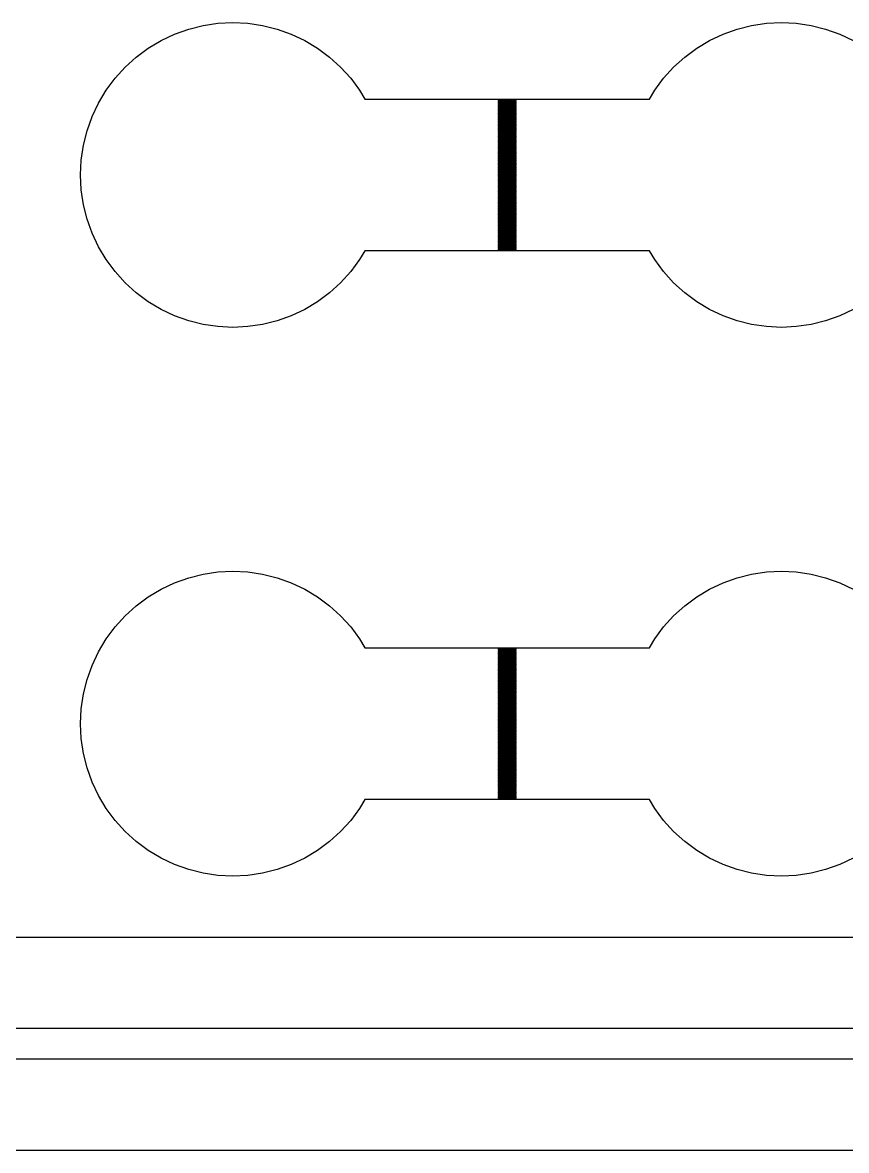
# Model space of a CAD drawing. Extents: x -16 to 132, y -40 to 113.
# Drawn here: x 56.29 to 70.12, y -2.56 to 16.36 of the extents above; entities that cross this region are included whole.
import ezdxf

# ---------------------------------------------------------------- set-up
doc = ezdxf.new("R2010")
doc.units = 0

msp = doc.modelspace()

# ---------------------------------------------------------------- linework, layer by layer
for p, q in [((59.08, 16.2515), (59.3233, 16.3125)), ((59.3233, 16.3125), (59.5715, 16.3493)), ((59.5715, 16.3493), (59.8221, 16.3616)), ((59.8221, 16.3616), (60.0727, 16.3493)), ((60.0727, 16.3493), (60.3208, 16.3125)), ((60.3208, 16.3125), (60.5642, 16.2515)), ((68.2834, 16.2515), (68.5267, 16.3125)), ((68.5267, 16.3125), (68.7749, 16.3493)), ((68.7749, 16.3493), (69.0255, 16.3616)), ((69.0255, 16.3616), (69.2761, 16.3493)), ((69.2761, 16.3493), (69.5242, 16.3125)), ((69.5242, 16.3125), (69.7676, 16.2515)), ((58.617, 16.0597), (58.8438, 16.167)), ((58.8438, 16.167), (59.08, 16.2515)), ((60.5642, 16.2515), (60.8004, 16.167)), ((60.8004, 16.167), (61.0272, 16.0597)), ((67.8204, 16.0597), (68.0472, 16.167)), ((68.0472, 16.167), (68.2834, 16.2515)), ((69.7676, 16.2515), (70.0038, 16.167)), ((70.0038, 16.167), (70.2306, 16.0597)), ((58.2003, 15.7813), (58.4018, 15.9307)), ((58.4018, 15.9307), (58.617, 16.0597)), ((61.0272, 16.0597), (61.2424, 15.9307)), ((61.2424, 15.9307), (61.4439, 15.7813)), ((67.4037, 15.7813), (67.6052, 15.9307)), ((67.6052, 15.9307), (67.8204, 16.0597)), ((58.0144, 15.6128), (58.2003, 15.7813)), ((61.4439, 15.7813), (61.6298, 15.6128)), ((67.2178, 15.6128), (67.4037, 15.7813)), ((57.8459, 15.4269), (58.0144, 15.6128)), ((61.6298, 15.6128), (61.7983, 15.4269)), ((67.0493, 15.4269), (67.2178, 15.6128)), ((57.6965, 15.2254), (57.8459, 15.4269)), ((61.7983, 15.4269), (61.9477, 15.2254)), ((66.8998, 15.2254), (67.0493, 15.4269)), ((57.5675, 15.0102), (57.6965, 15.2254)), ((61.9477, 15.2254), (62.0359, 15.0782)), ((66.8116, 15.0782), (66.8998, 15.2254)), ((57.4602, 14.7834), (57.5675, 15.0102)), ((62.0359, 15.0782), (66.8116, 15.0782)), ((64.5772, 15.068), (64.2704, 15.068)), ((64.2704, 15.068), (64.2704, 15.0578)), ((64.2704, 15.0578), (64.5772, 15.0578)), ((64.5772, 15.0475), (64.2704, 15.0475)), ((64.2704, 15.0475), (64.2704, 15.0373)), ((64.2704, 15.0373), (64.5772, 15.0373)), ((64.5772, 15.0271), (64.2704, 15.0271)), ((64.2704, 15.0271), (64.2704, 15.0169)), ((64.2704, 15.0169), (64.5772, 15.0169)), ((64.5772, 15.0066), (64.2704, 15.0066)), ((64.2704, 15.0066), (64.2704, 14.9964)), ((64.2704, 14.9964), (64.5772, 14.9964)), ((64.5772, 14.9862), (64.2704, 14.9862)), ((64.2704, 14.9862), (64.2704, 14.976)), ((64.2704, 14.976), (64.5772, 14.976)), ((64.5772, 14.9657), (64.2704, 14.9657)), ((64.2704, 14.9657), (64.2704, 14.9555)), ((64.2704, 14.9555), (64.5772, 14.9555)), ((64.5772, 14.9453), (64.2704, 14.9453)), ((64.2704, 14.9453), (64.2704, 14.9351)), ((64.5772, 15.0578), (64.5772, 15.068)), ((64.5772, 15.0373), (64.5772, 15.0475)), ((64.5772, 15.0169), (64.5772, 15.0271)), ((64.5772, 14.9964), (64.5772, 15.0066)), ((64.5772, 14.976), (64.5772, 14.9862)), ((64.5772, 14.9555), (64.5772, 14.9657)), ((64.5772, 14.9351), (64.5772, 14.9453)), ((57.3757, 14.5472), (57.4602, 14.7834)), ((64.2704, 14.9351), (64.5772, 14.9351)), ((64.5772, 14.9248), (64.2704, 14.9248)), ((64.2704, 14.9248), (64.2704, 14.9146)), ((64.2704, 14.9146), (64.5772, 14.9146)), ((64.5772, 14.9044), (64.2704, 14.9044)), ((64.2704, 14.9044), (64.2704, 14.8941)), ((64.2704, 14.8941), (64.5772, 14.8941)), ((64.5772, 14.8839), (64.2704, 14.8839)), ((64.2704, 14.8839), (64.2704, 14.8737)), ((64.2704, 14.8737), (64.5772, 14.8737)), ((64.5772, 14.8635), (64.2704, 14.8635)), ((64.2704, 14.8635), (64.2704, 14.8533)), ((64.2704, 14.8533), (64.5772, 14.8533)), ((64.5772, 14.843), (64.2704, 14.843)), ((64.2704, 14.843), (64.2704, 14.8328)), ((64.2704, 14.8328), (64.5772, 14.8328)), ((64.5772, 14.8226), (64.2704, 14.8226)), ((64.2704, 14.8226), (64.2704, 14.8123)), ((64.2704, 14.8123), (64.5772, 14.8123)), ((64.5772, 14.8021), (64.2704, 14.8021)), ((64.2704, 14.8021), (64.2704, 14.7919)), ((64.2704, 14.7919), (64.5772, 14.7919)), ((64.5772, 14.7817), (64.2704, 14.7817)), ((64.2704, 14.7817), (64.2704, 14.7714)), ((64.2704, 14.7714), (64.5772, 14.7714)), ((64.5772, 14.7612), (64.2704, 14.7612)), ((64.2704, 14.7612), (64.2704, 14.751)), ((64.5772, 14.9146), (64.5772, 14.9248)), ((64.5772, 14.8941), (64.5772, 14.9044)), ((64.5772, 14.8737), (64.5772, 14.8839)), ((64.5772, 14.8533), (64.5772, 14.8635)), ((64.5772, 14.8328), (64.5772, 14.843)), ((64.5772, 14.8123), (64.5772, 14.8226)), ((64.5772, 14.7919), (64.5772, 14.8021)), ((64.5772, 14.7714), (64.5772, 14.7817)), ((64.5772, 14.751), (64.5772, 14.7612)), ((64.2704, 14.751), (64.5772, 14.751)), ((64.5772, 14.7408), (64.2704, 14.7408)), ((64.2704, 14.7408), (64.2704, 14.7305)), ((64.2704, 14.7305), (64.5772, 14.7305)), ((64.5772, 14.7203), (64.2704, 14.7203)), ((64.2704, 14.7203), (64.2704, 14.7101)), ((64.2704, 14.7101), (64.5772, 14.7101)), ((64.5772, 14.6999), (64.2704, 14.6999)), ((64.2704, 14.6999), (64.2704, 14.6896)), ((64.2704, 14.6896), (64.5772, 14.6896)), ((64.5772, 14.6794), (64.2704, 14.6794)), ((64.2704, 14.6794), (64.2704, 14.6692)), ((64.2704, 14.6692), (64.5772, 14.6692)), ((64.5772, 14.659), (64.2704, 14.659)), ((64.2704, 14.659), (64.2704, 14.6487)), ((64.2704, 14.6487), (64.5772, 14.6487)), ((64.5772, 14.6385), (64.2704, 14.6385)), ((64.2704, 14.6385), (64.2704, 14.6283)), ((64.2704, 14.6283), (64.5772, 14.6283)), ((64.5772, 14.6181), (64.2704, 14.6181)), ((64.2704, 14.6181), (64.2704, 14.6078)), ((64.2704, 14.6078), (64.5772, 14.6078)), ((64.5772, 14.5976), (64.2704, 14.5976)), ((64.2704, 14.5976), (64.2704, 14.5874)), ((64.2704, 14.5874), (64.5772, 14.5874)), ((64.5772, 14.5771), (64.2704, 14.5771)), ((64.2704, 14.5771), (64.2704, 14.5669)), ((64.5772, 14.7305), (64.5772, 14.7408)), ((64.5772, 14.7101), (64.5772, 14.7203)), ((64.5772, 14.6896), (64.5772, 14.6999)), ((64.5772, 14.6692), (64.5772, 14.6794)), ((64.5772, 14.6487), (64.5772, 14.659)), ((64.5772, 14.6283), (64.5772, 14.6385)), ((64.5772, 14.6078), (64.5772, 14.6181)), ((64.5772, 14.5874), (64.5772, 14.5976)), ((64.5772, 14.5669), (64.5772, 14.5771)), ((57.3147, 14.3038), (57.3757, 14.5472)), ((64.2704, 14.5669), (64.5772, 14.5669)), ((64.5772, 14.5567), (64.2704, 14.5567)), ((64.2704, 14.5567), (64.2704, 14.5465)), ((64.2704, 14.5465), (64.5772, 14.5465)), ((64.5772, 14.5363), (64.2704, 14.5363)), ((64.2704, 14.5363), (64.2704, 14.526)), ((64.2704, 14.526), (64.5772, 14.526)), ((64.5772, 14.5158), (64.2704, 14.5158)), ((64.2704, 14.5158), (64.2704, 14.5056)), ((64.2704, 14.5056), (64.5772, 14.5056)), ((64.5772, 14.4953), (64.2704, 14.4953)), ((64.2704, 14.4953), (64.2704, 14.4851)), ((64.2704, 14.4851), (64.5772, 14.4851)), ((64.5772, 14.4749), (64.2704, 14.4749)), ((64.2704, 14.4749), (64.2704, 14.4647)), ((64.2704, 14.4647), (64.5772, 14.4647)), ((64.5772, 14.4544), (64.2704, 14.4544)), ((64.2704, 14.4544), (64.2704, 14.4442)), ((64.2704, 14.4442), (64.5772, 14.4442)), ((64.5772, 14.434), (64.2704, 14.434)), ((64.2704, 14.434), (64.2704, 14.4238)), ((64.2704, 14.4238), (64.5772, 14.4238)), ((64.5772, 14.4135), (64.2704, 14.4135)), ((64.2704, 14.4135), (64.2704, 14.4033)), ((64.2704, 14.4033), (64.5772, 14.4033)), ((64.5772, 14.3931), (64.2704, 14.3931)), ((64.2704, 14.3931), (64.2704, 14.3828)), ((64.2704, 14.3828), (64.5772, 14.3828)), ((64.5772, 14.5465), (64.5772, 14.5567)), ((64.5772, 14.526), (64.5772, 14.5363)), ((64.5772, 14.5056), (64.5772, 14.5158)), ((64.5772, 14.4851), (64.5772, 14.4953)), ((64.5772, 14.4647), (64.5772, 14.4749)), ((64.5772, 14.4442), (64.5772, 14.4544)), ((64.5772, 14.4238), (64.5772, 14.434)), ((64.5772, 14.4033), (64.5772, 14.4135)), ((64.5772, 14.3828), (64.5772, 14.3931)), ((57.2779, 14.0557), (57.3147, 14.3038)), ((64.5772, 14.3726), (64.2704, 14.3726)), ((64.2704, 14.3726), (64.2704, 14.3624)), ((64.2704, 14.3624), (64.5772, 14.3624)), ((64.5772, 14.3522), (64.2704, 14.3522)), ((64.2704, 14.3522), (64.2704, 14.3419)), ((64.2704, 14.3419), (64.5772, 14.3419)), ((64.5772, 14.3317), (64.2704, 14.3317)), ((64.2704, 14.3317), (64.2704, 14.3215)), ((64.2704, 14.3215), (64.5772, 14.3215)), ((64.5772, 14.3113), (64.2704, 14.3113)), ((64.2704, 14.3113), (64.2704, 14.301)), ((64.2704, 14.301), (64.5772, 14.301)), ((64.5772, 14.2908), (64.2704, 14.2908)), ((64.2704, 14.2908), (64.2704, 14.2806)), ((64.2704, 14.2806), (64.5772, 14.2806)), ((64.5772, 14.2704), (64.2704, 14.2704)), ((64.2704, 14.2704), (64.2704, 14.2601)), ((64.2704, 14.2601), (64.5772, 14.2601)), ((64.5772, 14.2499), (64.2704, 14.2499)), ((64.2704, 14.2499), (64.2704, 14.2397)), ((64.2704, 14.2397), (64.5772, 14.2397)), ((64.5772, 14.2295), (64.2704, 14.2295)), ((64.2704, 14.2295), (64.2704, 14.2192)), ((64.2704, 14.2192), (64.5772, 14.2192)), ((64.5772, 14.209), (64.2704, 14.209)), ((64.2704, 14.209), (64.2704, 14.1988)), ((64.2704, 14.1988), (64.5772, 14.1988)), ((64.5772, 14.1886), (64.2704, 14.1886)), ((64.2704, 14.1886), (64.2704, 14.1783)), ((64.5772, 14.3624), (64.5772, 14.3726)), ((64.5772, 14.3419), (64.5772, 14.3522)), ((64.5772, 14.3215), (64.5772, 14.3317)), ((64.5772, 14.301), (64.5772, 14.3113)), ((64.5772, 14.2806), (64.5772, 14.2908)), ((64.5772, 14.2601), (64.5772, 14.2704)), ((64.5772, 14.2397), (64.5772, 14.2499)), ((64.5772, 14.2192), (64.5772, 14.2295)), ((64.5772, 14.1988), (64.5772, 14.209)), ((64.5772, 14.1783), (64.5772, 14.1886)), ((57.2656, 13.8051), (57.2779, 14.0557)), ((64.2704, 14.1783), (64.5772, 14.1783)), ((64.5772, 14.1681), (64.2704, 14.1681)), ((64.2704, 14.1681), (64.2704, 14.1579)), ((64.2704, 14.1579), (64.5772, 14.1579)), ((64.5772, 14.1477), (64.2704, 14.1477)), ((64.2704, 14.1477), (64.2704, 14.1374)), ((64.2704, 14.1374), (64.5772, 14.1374)), ((64.5772, 14.1272), (64.2704, 14.1272)), ((64.2704, 14.1272), (64.2704, 14.117)), ((64.2704, 14.117), (64.5772, 14.117)), ((64.5772, 14.1068), (64.2704, 14.1068)), ((64.2704, 14.1068), (64.2704, 14.0965)), ((64.2704, 14.0965), (64.5772, 14.0965)), ((64.5772, 14.0863), (64.2704, 14.0863)), ((64.2704, 14.0863), (64.2704, 14.0761)), ((64.2704, 14.0761), (64.5772, 14.0761)), ((64.5772, 14.0658), (64.2704, 14.0658)), ((64.2704, 14.0658), (64.2704, 14.0556)), ((64.2704, 14.0556), (64.5772, 14.0556)), ((64.5772, 14.0454), (64.2704, 14.0454)), ((64.2704, 14.0454), (64.2704, 14.0352)), ((64.2704, 14.0352), (64.5772, 14.0352)), ((64.5772, 14.0249), (64.2704, 14.0249)), ((64.2704, 14.0249), (64.2704, 14.0147)), ((64.2704, 14.0147), (64.5772, 14.0147)), ((64.5772, 14.0045), (64.2704, 14.0045)), ((64.2704, 14.0045), (64.2704, 13.9943)), ((64.5772, 14.1579), (64.5772, 14.1681)), ((64.5772, 14.1374), (64.5772, 14.1477)), ((64.5772, 14.117), (64.5772, 14.1272)), ((64.5772, 14.0965), (64.5772, 14.1068)), ((64.5772, 14.0761), (64.5772, 14.0863)), ((64.5772, 14.0556), (64.5772, 14.0658)), ((64.5772, 14.0352), (64.5772, 14.0454)), ((64.5772, 14.0147), (64.5772, 14.0249)), ((64.5772, 13.9943), (64.5772, 14.0045)), ((64.2704, 13.9943), (64.5772, 13.9943)), ((64.5772, 13.984), (64.2704, 13.984)), ((64.2704, 13.984), (64.2704, 13.9738)), ((64.2704, 13.9738), (64.5772, 13.9738)), ((64.5772, 13.9636), (64.2704, 13.9636)), ((64.2704, 13.9636), (64.2704, 13.9534)), ((64.2704, 13.9534), (64.5772, 13.9534)), ((64.5772, 13.9431), (64.2704, 13.9431)), ((64.2704, 13.9431), (64.2704, 13.9329)), ((64.2704, 13.9329), (64.5772, 13.9329)), ((64.5772, 13.9227), (64.2704, 13.9227)), ((64.2704, 13.9227), (64.2704, 13.9125)), ((64.2704, 13.9125), (64.5772, 13.9125)), ((64.5772, 13.9022), (64.2704, 13.9022)), ((64.2704, 13.9022), (64.2704, 13.892)), ((64.2704, 13.892), (64.5772, 13.892)), ((64.5772, 13.8818), (64.2704, 13.8818)), ((64.2704, 13.8818), (64.2704, 13.8716)), ((64.2704, 13.8716), (64.5772, 13.8716)), ((64.5772, 13.8613), (64.2704, 13.8613)), ((64.2704, 13.8613), (64.2704, 13.8511)), ((64.2704, 13.8511), (64.5772, 13.8511)), ((64.5772, 13.8409), (64.2704, 13.8409)), ((64.2704, 13.8409), (64.2704, 13.8307)), ((64.2704, 13.8307), (64.5772, 13.8307)), ((64.5772, 13.8204), (64.2704, 13.8204)), ((64.2704, 13.8204), (64.2704, 13.8102)), ((64.5772, 13.9738), (64.5772, 13.984)), ((64.5772, 13.9534), (64.5772, 13.9636)), ((64.5772, 13.9329), (64.5772, 13.9431)), ((64.5772, 13.9125), (64.5772, 13.9227)), ((64.5772, 13.892), (64.5772, 13.9022)), ((64.5772, 13.8716), (64.5772, 13.8818)), ((64.5772, 13.8511), (64.5772, 13.8613)), ((64.5772, 13.8307), (64.5772, 13.8409)), ((64.5772, 13.8102), (64.5772, 13.8204)), ((57.2779, 13.5545), (57.2656, 13.8051)), ((64.2704, 13.8102), (64.5772, 13.8102)), ((64.5772, 13.8), (64.2704, 13.8)), ((64.2704, 13.8), (64.2704, 13.7897)), ((64.2704, 13.7897), (64.5772, 13.7897)), ((64.5772, 13.7795), (64.2704, 13.7795)), ((64.2704, 13.7795), (64.2704, 13.7693)), ((64.2704, 13.7693), (64.5772, 13.7693)), ((64.5772, 13.7591), (64.2704, 13.7591)), ((64.2704, 13.7591), (64.2704, 13.7489)), ((64.2704, 13.7489), (64.5772, 13.7489)), ((64.5772, 13.7386), (64.2704, 13.7386)), ((64.2704, 13.7386), (64.2704, 13.7284)), ((64.2704, 13.7284), (64.5772, 13.7284)), ((64.5772, 13.7182), (64.2704, 13.7182)), ((64.2704, 13.7182), (64.2704, 13.708)), ((64.2704, 13.708), (64.5772, 13.708)), ((64.5772, 13.6977), (64.2704, 13.6977)), ((64.2704, 13.6977), (64.2704, 13.6875)), ((64.2704, 13.6875), (64.5772, 13.6875)), ((64.5772, 13.6773), (64.2704, 13.6773)), ((64.2704, 13.6773), (64.2704, 13.6671)), ((64.2704, 13.6671), (64.5772, 13.6671)), ((64.5772, 13.6568), (64.2704, 13.6568)), ((64.2704, 13.6568), (64.2704, 13.6466)), ((64.2704, 13.6466), (64.5772, 13.6466)), ((64.5772, 13.6364), (64.2704, 13.6364)), ((64.2704, 13.6364), (64.2704, 13.6261)), ((64.2704, 13.6261), (64.5772, 13.6261)), ((64.5772, 13.7897), (64.5772, 13.8)), ((64.5772, 13.7693), (64.5772, 13.7795)), ((64.5772, 13.7489), (64.5772, 13.7591)), ((64.5772, 13.7284), (64.5772, 13.7386)), ((64.5772, 13.708), (64.5772, 13.7182)), ((64.5772, 13.6875), (64.5772, 13.6977)), ((64.5772, 13.6671), (64.5772, 13.6773)), ((64.5772, 13.6466), (64.5772, 13.6568)), ((64.5772, 13.6261), (64.5772, 13.6364)), ((57.3147, 13.3064), (57.2779, 13.5545)), ((64.5772, 13.6159), (64.2704, 13.6159)), ((64.2704, 13.6159), (64.2704, 13.6057)), ((64.2704, 13.6057), (64.5772, 13.6057)), ((64.5772, 13.5955), (64.2704, 13.5955)), ((64.2704, 13.5955), (64.2704, 13.5852)), ((64.2704, 13.5852), (64.5772, 13.5852)), ((64.5772, 13.575), (64.2704, 13.575)), ((64.2704, 13.575), (64.2704, 13.5648)), ((64.2704, 13.5648), (64.5772, 13.5648)), ((64.5772, 13.5546), (64.2704, 13.5546)), ((64.2704, 13.5546), (64.2704, 13.5443)), ((64.2704, 13.5443), (64.5772, 13.5443)), ((64.5772, 13.5341), (64.2704, 13.5341)), ((64.2704, 13.5341), (64.2704, 13.5239)), ((64.2704, 13.5239), (64.5772, 13.5239)), ((64.5772, 13.5137), (64.2704, 13.5137)), ((64.2704, 13.5137), (64.2704, 13.5034)), ((64.2704, 13.5034), (64.5772, 13.5034)), ((64.5772, 13.4932), (64.2704, 13.4932)), ((64.2704, 13.4932), (64.2704, 13.483)), ((64.2704, 13.483), (64.5772, 13.483)), ((64.5772, 13.4727), (64.2704, 13.4727)), ((64.2704, 13.4727), (64.2704, 13.4625)), ((64.2704, 13.4625), (64.5772, 13.4625)), ((64.5772, 13.4523), (64.2704, 13.4523)), ((64.2704, 13.4523), (64.2704, 13.4421)), ((64.2704, 13.4421), (64.5772, 13.4421)), ((64.5772, 13.4319), (64.2704, 13.4319)), ((64.2704, 13.4319), (64.2704, 13.4216)), ((64.5772, 13.6057), (64.5772, 13.6159)), ((64.5772, 13.5852), (64.5772, 13.5955)), ((64.5772, 13.5648), (64.5772, 13.575)), ((64.5772, 13.5443), (64.5772, 13.5546)), ((64.5772, 13.5239), (64.5772, 13.5341)), ((64.5772, 13.5034), (64.5772, 13.5137)), ((64.5772, 13.483), (64.5772, 13.4932)), ((64.5772, 13.4625), (64.5772, 13.4727)), ((64.5772, 13.4421), (64.5772, 13.4523)), ((64.5772, 13.4216), (64.5772, 13.4319)), ((57.3757, 13.063), (57.3147, 13.3064)), ((64.2704, 13.4216), (64.5772, 13.4216)), ((64.5772, 13.4114), (64.2704, 13.4114)), ((64.2704, 13.4114), (64.2704, 13.4012)), ((64.2704, 13.4012), (64.5772, 13.4012)), ((64.5772, 13.3909), (64.2704, 13.3909)), ((64.2704, 13.3909), (64.2704, 13.3807)), ((64.2704, 13.3807), (64.5772, 13.3807)), ((64.5772, 13.3705), (64.2704, 13.3705)), ((64.2704, 13.3705), (64.2704, 13.3603)), ((64.2704, 13.3603), (64.5772, 13.3603)), ((64.5772, 13.35), (64.2704, 13.35)), ((64.2704, 13.35), (64.2704, 13.3398)), ((64.2704, 13.3398), (64.5772, 13.3398)), ((64.5772, 13.3296), (64.2704, 13.3296)), ((64.2704, 13.3296), (64.2704, 13.3194)), ((64.2704, 13.3194), (64.5772, 13.3194)), ((64.5772, 13.3091), (64.2704, 13.3091)), ((64.2704, 13.3091), (64.2704, 13.2989)), ((64.2704, 13.2989), (64.5772, 13.2989)), ((64.5772, 13.2887), (64.2704, 13.2887)), ((64.2704, 13.2887), (64.2704, 13.2785)), ((64.2704, 13.2785), (64.5772, 13.2785)), ((64.5772, 13.2682), (64.2704, 13.2682)), ((64.2704, 13.2682), (64.2704, 13.258)), ((64.2704, 13.258), (64.5772, 13.258)), ((64.5772, 13.2478), (64.2704, 13.2478)), ((64.2704, 13.2478), (64.2704, 13.2376)), ((64.5772, 13.4012), (64.5772, 13.4114)), ((64.5772, 13.3807), (64.5772, 13.3909)), ((64.5772, 13.3603), (64.5772, 13.3705)), ((64.5772, 13.3398), (64.5772, 13.35)), ((64.5772, 13.3194), (64.5772, 13.3296)), ((64.5772, 13.2989), (64.5772, 13.3091)), ((64.5772, 13.2785), (64.5772, 13.2887)), ((64.5772, 13.258), (64.5772, 13.2682)), ((64.5772, 13.2376), (64.5772, 13.2478)), ((57.4602, 12.8268), (57.3757, 13.063)), ((64.2704, 13.2376), (64.5772, 13.2376)), ((64.5772, 13.2273), (64.2704, 13.2273)), ((64.2704, 13.2273), (64.2704, 13.2171)), ((64.2704, 13.2171), (64.5772, 13.2171)), ((64.5772, 13.2069), (64.2704, 13.2069)), ((64.2704, 13.2069), (64.2704, 13.1967)), ((64.2704, 13.1967), (64.5772, 13.1967)), ((64.5772, 13.1864), (64.2704, 13.1864)), ((64.2704, 13.1864), (64.2704, 13.1762)), ((64.2704, 13.1762), (64.5772, 13.1762)), ((64.5772, 13.166), (64.2704, 13.166)), ((64.2704, 13.166), (64.2704, 13.1557)), ((64.2704, 13.1557), (64.5772, 13.1557)), ((64.5772, 13.1455), (64.2704, 13.1455)), ((64.2704, 13.1455), (64.2704, 13.1353)), ((64.2704, 13.1353), (64.5772, 13.1353)), ((64.5772, 13.1251), (64.2704, 13.1251)), ((64.2704, 13.1251), (64.2704, 13.1149)), ((64.2704, 13.1149), (64.5772, 13.1149)), ((64.5772, 13.1046), (64.2704, 13.1046)), ((64.2704, 13.1046), (64.2704, 13.0944)), ((64.2704, 13.0944), (64.5772, 13.0944)), ((64.5772, 13.0842), (64.2704, 13.0842)), ((64.2704, 13.0842), (64.2704, 13.0739)), ((64.2704, 13.0739), (64.5772, 13.0739)), ((64.5772, 13.0637), (64.2704, 13.0637)), ((64.2704, 13.0637), (64.2704, 13.0535)), ((64.2704, 13.0535), (64.5772, 13.0535)), ((64.5772, 13.2171), (64.5772, 13.2273)), ((64.5772, 13.1967), (64.5772, 13.2069)), ((64.5772, 13.1762), (64.5772, 13.1864)), ((64.5772, 13.1557), (64.5772, 13.166)), ((64.5772, 13.1353), (64.5772, 13.1455)), ((64.5772, 13.1149), (64.5772, 13.1251)), ((64.5772, 13.0944), (64.5772, 13.1046)), ((64.5772, 13.0739), (64.5772, 13.0842)), ((64.5772, 13.0535), (64.5772, 13.0637)), ((64.5772, 13.0433), (64.2704, 13.0433)), ((64.2704, 13.0433), (64.2704, 13.033)), ((64.2704, 13.033), (64.5772, 13.033)), ((64.5772, 13.0228), (64.2704, 13.0228)), ((64.2704, 13.0228), (64.2704, 13.0126)), ((64.2704, 13.0126), (64.5772, 13.0126)), ((64.5772, 13.0024), (64.2704, 13.0024)), ((64.2704, 13.0024), (64.2704, 12.9921)), ((64.2704, 12.9921), (64.5772, 12.9921)), ((64.5772, 12.9819), (64.2704, 12.9819)), ((64.2704, 12.9819), (64.2704, 12.9717)), ((64.2704, 12.9717), (64.5772, 12.9717)), ((64.5772, 12.9615), (64.2704, 12.9615)), ((64.2704, 12.9615), (64.2704, 12.9512)), ((64.2704, 12.9512), (64.5772, 12.9512)), ((64.5772, 12.941), (64.2704, 12.941)), ((64.2704, 12.941), (64.2704, 12.9308)), ((64.2704, 12.9308), (64.5772, 12.9308)), ((64.5772, 12.9205), (64.2704, 12.9205)), ((64.2704, 12.9205), (64.2704, 12.9103)), ((64.2704, 12.9103), (64.5772, 12.9103)), ((64.5772, 12.9001), (64.2704, 12.9001)), ((64.2704, 12.9001), (64.2704, 12.8899)), ((64.2704, 12.8899), (64.5772, 12.8899)), ((64.5772, 12.8796), (64.2704, 12.8796)), ((64.2704, 12.8796), (64.2704, 12.8694)), ((64.2704, 12.8694), (64.5772, 12.8694)), ((64.5772, 13.033), (64.5772, 13.0433)), ((64.5772, 13.0126), (64.5772, 13.0228)), ((64.5772, 12.9921), (64.5772, 13.0024)), ((64.5772, 12.9717), (64.5772, 12.9819)), ((64.5772, 12.9512), (64.5772, 12.9615)), ((64.5772, 12.9308), (64.5772, 12.941)), ((64.5772, 12.9103), (64.5772, 12.9205)), ((64.5772, 12.8899), (64.5772, 12.9001)), ((64.5772, 12.8694), (64.5772, 12.8796)), ((57.5675, 12.6), (57.4602, 12.8268)), ((64.5772, 12.8592), (64.2704, 12.8592)), ((64.2704, 12.8592), (64.2704, 12.849)), ((64.2704, 12.849), (64.5772, 12.849)), ((64.5772, 12.8387), (64.2704, 12.8387)), ((64.2704, 12.8387), (64.2704, 12.8285)), ((64.2704, 12.8285), (64.5772, 12.8285)), ((64.5772, 12.8183), (64.2704, 12.8183)), ((64.2704, 12.8183), (64.2704, 12.8081)), ((64.2704, 12.8081), (64.5772, 12.8081)), ((64.5772, 12.7979), (64.2704, 12.7979)), ((64.2704, 12.7979), (64.2704, 12.7876)), ((64.2704, 12.7876), (64.5772, 12.7876)), ((64.5772, 12.7774), (64.2704, 12.7774)), ((64.2704, 12.7774), (64.2704, 12.7672)), ((64.2704, 12.7672), (64.5772, 12.7672)), ((64.5772, 12.7569), (64.2704, 12.7569)), ((64.2704, 12.7569), (64.2704, 12.7467)), ((64.2704, 12.7467), (64.5772, 12.7467)), ((64.5772, 12.7365), (64.2704, 12.7365)), ((64.2704, 12.7365), (64.2704, 12.7263)), ((64.2704, 12.7263), (64.5772, 12.7263)), ((64.5772, 12.716), (64.2704, 12.716)), ((64.2704, 12.716), (64.2704, 12.7058)), ((64.2704, 12.7058), (64.5772, 12.7058)), ((64.5772, 12.6956), (64.2704, 12.6956)), ((64.2704, 12.6956), (64.2704, 12.6854)), ((64.2704, 12.6854), (64.5772, 12.6854)), ((64.5772, 12.849), (64.5772, 12.8592)), ((64.5772, 12.8285), (64.5772, 12.8387)), ((64.5772, 12.8081), (64.5772, 12.8183)), ((64.5772, 12.7876), (64.5772, 12.7979)), ((64.5772, 12.7672), (64.5772, 12.7774)), ((64.5772, 12.7467), (64.5772, 12.7569)), ((64.5772, 12.7263), (64.5772, 12.7365)), ((64.5772, 12.7058), (64.5772, 12.716)), ((64.5772, 12.6854), (64.5772, 12.6956)), ((57.6965, 12.3848), (57.5675, 12.6)), ((62.0359, 12.532), (61.9477, 12.3848)), ((66.8116, 12.532), (62.0359, 12.532)), ((64.5772, 12.6751), (64.2704, 12.6751)), ((64.2704, 12.6751), (64.2704, 12.6649)), ((64.2704, 12.6649), (64.5772, 12.6649)), ((64.5772, 12.6547), (64.2704, 12.6547)), ((64.2704, 12.6547), (64.2704, 12.6444)), ((64.2704, 12.6444), (64.5772, 12.6444)), ((64.5772, 12.6342), (64.2704, 12.6342)), ((64.2704, 12.6342), (64.2704, 12.624)), ((64.2704, 12.624), (64.5772, 12.624)), ((64.5772, 12.6138), (64.2704, 12.6138)), ((64.2704, 12.6138), (64.2704, 12.6035)), ((64.2704, 12.6035), (64.5772, 12.6035)), ((64.5772, 12.5933), (64.2704, 12.5933)), ((64.2704, 12.5933), (64.2704, 12.5831)), ((64.2704, 12.5831), (64.5772, 12.5831)), ((64.5772, 12.5729), (64.2704, 12.5729)), ((64.2704, 12.5729), (64.2704, 12.5626)), ((64.2704, 12.5626), (64.5772, 12.5626)), ((64.5772, 12.5524), (64.2704, 12.5524)), ((64.2704, 12.5524), (64.2704, 12.5422)), ((64.2704, 12.5422), (64.5772, 12.5422)), ((64.5772, 12.6649), (64.5772, 12.6751)), ((64.5772, 12.6444), (64.5772, 12.6547)), ((64.5772, 12.624), (64.5772, 12.6342)), ((64.5772, 12.6035), (64.5772, 12.6138)), ((64.5772, 12.5831), (64.5772, 12.5933)), ((64.5772, 12.5626), (64.5772, 12.5729)), ((64.5772, 12.5422), (64.5772, 12.5524)), ((66.8998, 12.3848), (66.8116, 12.532)), ((57.8459, 12.1833), (57.6965, 12.3848)), ((61.9477, 12.3848), (61.7983, 12.1833)), ((67.0493, 12.1833), (66.8998, 12.3848)), ((58.0144, 11.9974), (57.8459, 12.1833)), ((61.7983, 12.1833), (61.6298, 11.9974)), ((67.2178, 11.9974), (67.0493, 12.1833)), ((58.2003, 11.8289), (58.0144, 11.9974)), ((61.6298, 11.9974), (61.4439, 11.8289)), ((67.4037, 11.8289), (67.2178, 11.9974)), ((58.4018, 11.6795), (58.2003, 11.8289)), ((61.4439, 11.8289), (61.2424, 11.6795)), ((67.6052, 11.6795), (67.4037, 11.8289)), ((58.617, 11.5505), (58.4018, 11.6795)), ((58.8438, 11.4432), (58.617, 11.5505)), ((61.0272, 11.5505), (60.8004, 11.4432)), ((61.2424, 11.6795), (61.0272, 11.5505)), ((67.8204, 11.5505), (67.6052, 11.6795)), ((68.0472, 11.4432), (67.8204, 11.5505)), ((70.2306, 11.5505), (70.0038, 11.4432)), ((59.08, 11.3587), (58.8438, 11.4432)), ((59.3233, 11.2977), (59.08, 11.3587)), ((60.5642, 11.3587), (60.3208, 11.2977)), ((60.8004, 11.4432), (60.5642, 11.3587)), ((68.2834, 11.3587), (68.0472, 11.4432)), ((68.5267, 11.2977), (68.2834, 11.3587)), ((69.7676, 11.3587), (69.5242, 11.2977)), ((70.0038, 11.4432), (69.7676, 11.3587)), ((59.5715, 11.2609), (59.3233, 11.2977)), ((59.8221, 11.2486), (59.5715, 11.2609)), ((60.0727, 11.2609), (59.8221, 11.2486)), ((60.3208, 11.2977), (60.0727, 11.2609)), ((68.7749, 11.2609), (68.5267, 11.2977)), ((69.0255, 11.2486), (68.7749, 11.2609)), ((69.2761, 11.2609), (69.0255, 11.2486)), ((69.5242, 11.2977), (69.2761, 11.2609)), ((58.8438, 6.96358), (59.08, 7.04811)), ((59.08, 7.04811), (59.3233, 7.10905)), ((59.3233, 7.10905), (59.5715, 7.14587)), ((59.5715, 7.14587), (59.8221, 7.15819)), ((59.8221, 7.15819), (60.0727, 7.14587)), ((60.0727, 7.14587), (60.3208, 7.10905)), ((60.3208, 7.10905), (60.5642, 7.04811)), ((60.5642, 7.04811), (60.8004, 6.96358)), ((68.0472, 6.96358), (68.2834, 7.04811)), ((68.2834, 7.04811), (68.5267, 7.10905)), ((68.5267, 7.10905), (68.7749, 7.14587)), ((68.7749, 7.14587), (69.0255, 7.15819)), ((69.0255, 7.15819), (69.2761, 7.14587)), ((69.2761, 7.14587), (69.5242, 7.10905)), ((69.5242, 7.10905), (69.7676, 7.04811)), ((69.7676, 7.04811), (70.0038, 6.96358)), ((58.4018, 6.72733), (58.617, 6.85631)), ((58.617, 6.85631), (58.8438, 6.96358)), ((60.8004, 6.96358), (61.0272, 6.85631)), ((61.0272, 6.85631), (61.2424, 6.72733)), ((67.6052, 6.72733), (67.8204, 6.85631)), ((67.8204, 6.85631), (68.0472, 6.96358)), ((70.0038, 6.96358), (70.2306, 6.85631)), ((58.2003, 6.5779), (58.4018, 6.72733)), ((61.2424, 6.72733), (61.4439, 6.5779)), ((67.4037, 6.5779), (67.6052, 6.72733)), ((58.0144, 6.40941), (58.2003, 6.5779)), ((61.4439, 6.5779), (61.6298, 6.40941)), ((67.2178, 6.40941), (67.4037, 6.5779)), ((57.8459, 6.22351), (58.0144, 6.40941)), ((61.6298, 6.40941), (61.7983, 6.22351)), ((67.0493, 6.22351), (67.2178, 6.40941)), ((57.6965, 6.022), (57.8459, 6.22351)), ((61.7983, 6.22351), (61.9477, 6.022)), ((66.8998, 6.022), (67.0493, 6.22351)), ((57.5675, 5.80681), (57.6965, 6.022)), ((61.9477, 6.022), (62.0359, 5.87482)), ((62.0359, 5.87482), (66.8116, 5.87482)), ((66.8116, 5.87482), (66.8998, 6.022)), ((57.4602, 5.58), (57.5675, 5.80681)), ((64.5772, 5.86459), (64.2704, 5.86459)), ((64.2704, 5.86459), (64.2704, 5.85437)), ((64.2704, 5.85437), (64.5772, 5.85437)), ((64.5772, 5.84415), (64.2704, 5.84415)), ((64.2704, 5.84415), (64.2704, 5.83391)), ((64.2704, 5.83391), (64.5772, 5.83391)), ((64.5772, 5.82368), (64.2704, 5.82368)), ((64.2704, 5.82368), (64.2704, 5.81348)), ((64.2704, 5.81348), (64.5772, 5.81348)), ((64.5772, 5.80324), (64.2704, 5.80324)), ((64.2704, 5.80324), (64.2704, 5.79301)), ((64.2704, 5.79301), (64.5772, 5.79301)), ((64.5772, 5.78279), (64.2704, 5.78279)), ((64.2704, 5.78279), (64.2704, 5.77255)), ((64.2704, 5.77255), (64.5772, 5.77255)), ((64.5772, 5.76234), (64.2704, 5.76234)), ((64.2704, 5.76234), (64.2704, 5.75212)), ((64.2704, 5.75212), (64.5772, 5.75212)), ((64.5772, 5.74188), (64.2704, 5.74188)), ((64.2704, 5.74188), (64.2704, 5.73166)), ((64.2704, 5.73166), (64.5772, 5.73166)), ((64.5772, 5.72142), (64.2704, 5.72142)), ((64.2704, 5.72142), (64.2704, 5.71121)), ((64.2704, 5.71121), (64.5772, 5.71121)), ((64.5772, 5.70099), (64.2704, 5.70099)), ((64.2704, 5.70099), (64.2704, 5.69075)), ((64.2704, 5.69075), (64.5772, 5.69075)), ((64.5772, 5.68053), (64.2704, 5.68053)), ((64.2704, 5.68053), (64.2704, 5.6703)), ((64.5772, 5.85437), (64.5772, 5.86459)), ((64.5772, 5.83391), (64.5772, 5.84415)), ((64.5772, 5.81348), (64.5772, 5.82368)), ((64.5772, 5.79301), (64.5772, 5.80324)), ((64.5772, 5.77255), (64.5772, 5.78279)), ((64.5772, 5.75212), (64.5772, 5.76234)), ((64.5772, 5.73166), (64.5772, 5.74188)), ((64.5772, 5.71121), (64.5772, 5.72142)), ((64.5772, 5.69075), (64.5772, 5.70099)), ((64.5772, 5.6703), (64.5772, 5.68053)), ((57.3757, 5.3438), (57.4602, 5.58)), ((64.2704, 5.6703), (64.5772, 5.6703)), ((64.5772, 5.66006), (64.2704, 5.66006)), ((64.2704, 5.66006), (64.2704, 5.64986)), ((64.2704, 5.64986), (64.5772, 5.64986)), ((64.5772, 5.63963), (64.2704, 5.63963)), ((64.2704, 5.63963), (64.2704, 5.62939)), ((64.2704, 5.62939), (64.5772, 5.62939)), ((64.5772, 5.61917), (64.2704, 5.61917)), ((64.2704, 5.61917), (64.2704, 5.60893)), ((64.2704, 5.60893), (64.5772, 5.60893)), ((64.5772, 5.59872), (64.2704, 5.59872)), ((64.2704, 5.59872), (64.2704, 5.5885)), ((64.2704, 5.5885), (64.5772, 5.5885)), ((64.5772, 5.57826), (64.2704, 5.57826)), ((64.2704, 5.57826), (64.2704, 5.56804)), ((64.2704, 5.56804), (64.5772, 5.56804)), ((64.5772, 5.55782), (64.2704, 5.55782)), ((64.2704, 5.55782), (64.2704, 5.54759)), ((64.2704, 5.54759), (64.5772, 5.54759)), ((64.5772, 5.53737), (64.2704, 5.53737)), ((64.2704, 5.53737), (64.2704, 5.52715)), ((64.2704, 5.52715), (64.5772, 5.52715)), ((64.5772, 5.51691), (64.2704, 5.51691)), ((64.2704, 5.51691), (64.2704, 5.50668)), ((64.2704, 5.50668), (64.5772, 5.50668)), ((64.5772, 5.49646), (64.2704, 5.49646)), ((64.2704, 5.49646), (64.2704, 5.48624)), ((64.5772, 5.64986), (64.5772, 5.66006)), ((64.5772, 5.62939), (64.5772, 5.63963)), ((64.5772, 5.60893), (64.5772, 5.61917)), ((64.5772, 5.5885), (64.5772, 5.59872)), ((64.5772, 5.56804), (64.5772, 5.57826)), ((64.5772, 5.54759), (64.5772, 5.55782)), ((64.5772, 5.52715), (64.5772, 5.53737)), ((64.5772, 5.50668), (64.5772, 5.51691)), ((64.5772, 5.48624), (64.5772, 5.49646)), ((57.3147, 5.10043), (57.3757, 5.3438)), ((64.2704, 5.48624), (64.5772, 5.48624)), ((64.5772, 5.47601), (64.2704, 5.47601)), ((64.2704, 5.47601), (64.2704, 5.46577)), ((64.2704, 5.46577), (64.5772, 5.46577)), ((64.5772, 5.45555), (64.2704, 5.45555)), ((64.2704, 5.45555), (64.2704, 5.44533)), ((64.2704, 5.44533), (64.5772, 5.44533)), ((64.5772, 5.4351), (64.2704, 5.4351)), ((64.2704, 5.4351), (64.2704, 5.42488)), ((64.2704, 5.42488), (64.5772, 5.42488)), ((64.5772, 5.41466), (64.2704, 5.41466)), ((64.2704, 5.41466), (64.2704, 5.40442)), ((64.2704, 5.40442), (64.5772, 5.40442)), ((64.5772, 5.3942), (64.2704, 5.3942)), ((64.2704, 5.3942), (64.2704, 5.38399)), ((64.2704, 5.38399), (64.5772, 5.38399)), ((64.5772, 5.37375), (64.2704, 5.37375)), ((64.2704, 5.37375), (64.2704, 5.36353)), ((64.2704, 5.36353), (64.5772, 5.36353)), ((64.5772, 5.35329), (64.2704, 5.35329)), ((64.2704, 5.35329), (64.2704, 5.34306)), ((64.2704, 5.34306), (64.5772, 5.34306)), ((64.5772, 5.33286), (64.2704, 5.33286)), ((64.2704, 5.33286), (64.2704, 5.32262)), ((64.2704, 5.32262), (64.5772, 5.32262)), ((64.5772, 5.31239), (64.2704, 5.31239)), ((64.2704, 5.31239), (64.2704, 5.30217)), ((64.2704, 5.30217), (64.5772, 5.30217)), ((64.5772, 5.46577), (64.5772, 5.47601)), ((64.5772, 5.44533), (64.5772, 5.45555)), ((64.5772, 5.42488), (64.5772, 5.4351)), ((64.5772, 5.40442), (64.5772, 5.41466)), ((64.5772, 5.38399), (64.5772, 5.3942)), ((64.5772, 5.36353), (64.5772, 5.37375)), ((64.5772, 5.34306), (64.5772, 5.35329)), ((64.5772, 5.32262), (64.5772, 5.33286)), ((64.5772, 5.30217), (64.5772, 5.31239)), ((64.5772, 5.29193), (64.2704, 5.29193)), ((64.2704, 5.29193), (64.2704, 5.28171)), ((64.2704, 5.28171), (64.5772, 5.28171)), ((64.5772, 5.2715), (64.2704, 5.2715)), ((64.2704, 5.2715), (64.2704, 5.26126)), ((64.2704, 5.26126), (64.5772, 5.26126)), ((64.5772, 5.25104), (64.2704, 5.25104)), ((64.2704, 5.25104), (64.2704, 5.24081)), ((64.2704, 5.24081), (64.5772, 5.24081)), ((64.5772, 5.23058), (64.2704, 5.23058)), ((64.2704, 5.23058), (64.2704, 5.22037)), ((64.2704, 5.22037), (64.5772, 5.22037)), ((64.5772, 5.21013), (64.2704, 5.21013)), ((64.2704, 5.21013), (64.2704, 5.19991)), ((64.2704, 5.19991), (64.5772, 5.19991)), ((64.5772, 5.18968), (64.2704, 5.18968)), ((64.2704, 5.18968), (64.2704, 5.17944)), ((64.2704, 5.17944), (64.5772, 5.17944)), ((64.5772, 5.16924), (64.2704, 5.16924)), ((64.2704, 5.16924), (64.2704, 5.15901)), ((64.2704, 5.15901), (64.5772, 5.15901)), ((64.5772, 5.14877), (64.2704, 5.14877)), ((64.2704, 5.14877), (64.2704, 5.13855)), ((64.2704, 5.13855), (64.5772, 5.13855)), ((64.5772, 5.12833), (64.2704, 5.12833)), ((64.2704, 5.12833), (64.2704, 5.11809)), ((64.2704, 5.11809), (64.5772, 5.11809)), ((64.5772, 5.28171), (64.5772, 5.29193)), ((64.5772, 5.26126), (64.5772, 5.2715)), ((64.5772, 5.24081), (64.5772, 5.25104)), ((64.5772, 5.22037), (64.5772, 5.23058)), ((64.5772, 5.19991), (64.5772, 5.21013)), ((64.5772, 5.17944), (64.5772, 5.18968)), ((64.5772, 5.15901), (64.5772, 5.16924)), ((64.5772, 5.13855), (64.5772, 5.14877)), ((64.5772, 5.11809), (64.5772, 5.12833)), ((57.2779, 4.85226), (57.3147, 5.10043)), ((64.5772, 5.10788), (64.2704, 5.10788)), ((64.2704, 5.10788), (64.2704, 5.09764)), ((64.2704, 5.09764), (64.5772, 5.09764)), ((64.5772, 5.08742), (64.2704, 5.08742)), ((64.2704, 5.08742), (64.2704, 5.07719)), ((64.2704, 5.07719), (64.5772, 5.07719)), ((64.5772, 5.06696), (64.2704, 5.06696)), ((64.2704, 5.06696), (64.2704, 5.05675)), ((64.2704, 5.05675), (64.5772, 5.05675)), ((64.5772, 5.04652), (64.2704, 5.04652)), ((64.2704, 5.04652), (64.2704, 5.03629)), ((64.2704, 5.03629), (64.5772, 5.03629)), ((64.5772, 5.02606), (64.2704, 5.02606)), ((64.2704, 5.02606), (64.2704, 5.01584)), ((64.2704, 5.01584), (64.5772, 5.01584)), ((64.5772, 5.00562), (64.2704, 5.00562)), ((64.2704, 5.00562), (64.2704, 4.99539)), ((64.2704, 4.99539), (64.5772, 4.99539)), ((64.5772, 4.98517), (64.2704, 4.98517)), ((64.2704, 4.98517), (64.2704, 4.97493)), ((64.2704, 4.97493), (64.5772, 4.97493)), ((64.5772, 4.96471), (64.2704, 4.96471)), ((64.2704, 4.96471), (64.2704, 4.95447)), ((64.2704, 4.95447), (64.5772, 4.95447)), ((64.5772, 4.94426), (64.2704, 4.94426)), ((64.2704, 4.94426), (64.2704, 4.93404)), ((64.2704, 4.93404), (64.5772, 4.93404)), ((64.5772, 4.9238), (64.2704, 4.9238)), ((64.2704, 4.9238), (64.2704, 4.91357)), ((64.5772, 5.09764), (64.5772, 5.10788)), ((64.5772, 5.07719), (64.5772, 5.08742)), ((64.5772, 5.05675), (64.5772, 5.06696)), ((64.5772, 5.03629), (64.5772, 5.04652)), ((64.5772, 5.01584), (64.5772, 5.02606)), ((64.5772, 4.99539), (64.5772, 5.00562)), ((64.5772, 4.97493), (64.5772, 4.98517)), ((64.5772, 4.95447), (64.5772, 4.96471)), ((64.5772, 4.93404), (64.5772, 4.94426)), ((64.5772, 4.91357), (64.5772, 4.9238)), ((57.2656, 4.6017), (57.2779, 4.85226)), ((64.2704, 4.91357), (64.5772, 4.91357)), ((64.5772, 4.90335), (64.2704, 4.90335)), ((64.2704, 4.90335), (64.2704, 4.89313)), ((64.2704, 4.89313), (64.5772, 4.89313)), ((64.5772, 4.8829), (64.2704, 4.8829)), ((64.2704, 4.8829), (64.2704, 4.87268)), ((64.2704, 4.87268), (64.5772, 4.87268)), ((64.5772, 4.86244), (64.2704, 4.86244)), ((64.2704, 4.86244), (64.2704, 4.85222)), ((64.2704, 4.85222), (64.5772, 4.85222)), ((64.5772, 4.842), (64.2704, 4.842)), ((64.2704, 4.842), (64.2704, 4.83177)), ((64.2704, 4.83177), (64.5772, 4.83177)), ((64.5772, 4.82155), (64.2704, 4.82155)), ((64.2704, 4.82155), (64.2704, 4.81131)), ((64.2704, 4.81131), (64.5772, 4.81131)), ((64.5772, 4.80109), (64.2704, 4.80109)), ((64.2704, 4.80109), (64.2704, 4.79088)), ((64.2704, 4.79088), (64.5772, 4.79088)), ((64.5772, 4.78064), (64.2704, 4.78064)), ((64.2704, 4.78064), (64.2704, 4.77042)), ((64.2704, 4.77042), (64.5772, 4.77042)), ((64.5772, 4.76019), (64.2704, 4.76019)), ((64.2704, 4.76019), (64.2704, 4.74995)), ((64.2704, 4.74995), (64.5772, 4.74995)), ((64.5772, 4.73973), (64.2704, 4.73973)), ((64.2704, 4.73973), (64.2704, 4.72952)), ((64.5772, 4.89313), (64.5772, 4.90335)), ((64.5772, 4.87268), (64.5772, 4.8829)), ((64.5772, 4.85222), (64.5772, 4.86244)), ((64.5772, 4.83177), (64.5772, 4.842)), ((64.5772, 4.81131), (64.5772, 4.82155)), ((64.5772, 4.79088), (64.5772, 4.80109)), ((64.5772, 4.77042), (64.5772, 4.78064)), ((64.5772, 4.74995), (64.5772, 4.76019)), ((64.5772, 4.72952), (64.5772, 4.73973)), ((57.2779, 4.35112), (57.2656, 4.6017)), ((64.2704, 4.72952), (64.5772, 4.72952)), ((64.5772, 4.71928), (64.2704, 4.71928)), ((64.2704, 4.71928), (64.2704, 4.70906)), ((64.2704, 4.70906), (64.5772, 4.70906)), ((64.5772, 4.69882), (64.2704, 4.69882)), ((64.2704, 4.69882), (64.2704, 4.6886)), ((64.2704, 4.6886), (64.5772, 4.6886)), ((64.5772, 4.67839), (64.2704, 4.67839)), ((64.2704, 4.67839), (64.2704, 4.66815)), ((64.2704, 4.66815), (64.5772, 4.66815)), ((64.5772, 4.65793), (64.2704, 4.65793)), ((64.2704, 4.65793), (64.2704, 4.64771)), ((64.2704, 4.64771), (64.5772, 4.64771)), ((64.5772, 4.63747), (64.2704, 4.63747)), ((64.2704, 4.63747), (64.2704, 4.62726)), ((64.2704, 4.62726), (64.5772, 4.62726)), ((64.5772, 4.61703), (64.2704, 4.61703)), ((64.2704, 4.61703), (64.2704, 4.6068)), ((64.2704, 4.6068), (64.5772, 4.6068)), ((64.5772, 4.59659), (64.2704, 4.59659)), ((64.2704, 4.59659), (64.2704, 4.58635)), ((64.2704, 4.58635), (64.5772, 4.58635)), ((64.5772, 4.57613), (64.2704, 4.57613)), ((64.2704, 4.57613), (64.2704, 4.56592)), ((64.2704, 4.56592), (64.5772, 4.56592)), ((64.5772, 4.55568), (64.2704, 4.55568)), ((64.2704, 4.55568), (64.2704, 4.54546)), ((64.2704, 4.54546), (64.5772, 4.54546)), ((64.5772, 4.70906), (64.5772, 4.71928)), ((64.5772, 4.6886), (64.5772, 4.69882)), ((64.5772, 4.66815), (64.5772, 4.67839)), ((64.5772, 4.64771), (64.5772, 4.65793)), ((64.5772, 4.62726), (64.5772, 4.63747)), ((64.5772, 4.6068), (64.5772, 4.61703)), ((64.5772, 4.58635), (64.5772, 4.59659)), ((64.5772, 4.56592), (64.5772, 4.57613)), ((64.5772, 4.54546), (64.5772, 4.55568)), ((64.5772, 4.53523), (64.2704, 4.53523)), ((64.2704, 4.53523), (64.2704, 4.52499)), ((64.2704, 4.52499), (64.5772, 4.52499)), ((64.5772, 4.51479), (64.2704, 4.51479)), ((64.2704, 4.51479), (64.2704, 4.50456)), ((64.2704, 4.50456), (64.5772, 4.50456)), ((64.5772, 4.49432), (64.2704, 4.49432)), ((64.2704, 4.49432), (64.2704, 4.4841)), ((64.2704, 4.4841), (64.5772, 4.4841)), ((64.5772, 4.47386), (64.2704, 4.47386)), ((64.2704, 4.47386), (64.2704, 4.46365)), ((64.2704, 4.46365), (64.5772, 4.46365)), ((64.5772, 4.45343), (64.2704, 4.45343)), ((64.2704, 4.45343), (64.2704, 4.44319)), ((64.2704, 4.44319), (64.5772, 4.44319)), ((64.5772, 4.43297), (64.2704, 4.43297)), ((64.2704, 4.43297), (64.2704, 4.42274)), ((64.2704, 4.42274), (64.5772, 4.42274)), ((64.5772, 4.41252), (64.2704, 4.41252)), ((64.2704, 4.41252), (64.2704, 4.4023)), ((64.2704, 4.4023), (64.5772, 4.4023)), ((64.5772, 4.39207), (64.2704, 4.39207)), ((64.2704, 4.39207), (64.2704, 4.38184)), ((64.2704, 4.38184), (64.5772, 4.38184)), ((64.5772, 4.37161), (64.2704, 4.37161)), ((64.2704, 4.37161), (64.2704, 4.36139)), ((64.2704, 4.36139), (64.5772, 4.36139)), ((64.5772, 4.35117), (64.2704, 4.35117)), ((64.2704, 4.35117), (64.2704, 4.34094)), ((64.5772, 4.52499), (64.5772, 4.53523)), ((64.5772, 4.50456), (64.5772, 4.51479)), ((64.5772, 4.4841), (64.5772, 4.49432)), ((64.5772, 4.46365), (64.5772, 4.47386)), ((64.5772, 4.44319), (64.5772, 4.45343)), ((64.5772, 4.42274), (64.5772, 4.43297)), ((64.5772, 4.4023), (64.5772, 4.41252)), ((64.5772, 4.38184), (64.5772, 4.39207)), ((64.5772, 4.36139), (64.5772, 4.37161)), ((64.5772, 4.34094), (64.5772, 4.35117)), ((57.3147, 4.10295), (57.2779, 4.35112)), ((64.2704, 4.34094), (64.5772, 4.34094)), ((64.5772, 4.3307), (64.2704, 4.3307)), ((64.2704, 4.3307), (64.2704, 4.32048)), ((64.2704, 4.32048), (64.5772, 4.32048)), ((64.5772, 4.31026), (64.2704, 4.31026)), ((64.2704, 4.31026), (64.2704, 4.30003)), ((64.2704, 4.30003), (64.5772, 4.30003)), ((64.5772, 4.28981), (64.2704, 4.28981)), ((64.2704, 4.28981), (64.2704, 4.27959)), ((64.2704, 4.27959), (64.5772, 4.27959)), ((64.5772, 4.26935), (64.2704, 4.26935)), ((64.2704, 4.26935), (64.2704, 4.25912)), ((64.2704, 4.25912), (64.5772, 4.25912)), ((64.5772, 4.24892), (64.2704, 4.24892)), ((64.2704, 4.24892), (64.2704, 4.23868)), ((64.2704, 4.23868), (64.5772, 4.23868)), ((64.5772, 4.22845), (64.2704, 4.22845)), ((64.2704, 4.22845), (64.2704, 4.21822)), ((64.2704, 4.21822), (64.5772, 4.21822)), ((64.5772, 4.20799), (64.2704, 4.20799)), ((64.2704, 4.20799), (64.2704, 4.19777)), ((64.2704, 4.19777), (64.5772, 4.19777)), ((64.5772, 4.18755), (64.2704, 4.18755)), ((64.2704, 4.18755), (64.2704, 4.17732)), ((64.2704, 4.17732), (64.5772, 4.17732)), ((64.5772, 4.1671), (64.2704, 4.1671)), ((64.2704, 4.1671), (64.2704, 4.15686)), ((64.5772, 4.32048), (64.5772, 4.3307)), ((64.5772, 4.30003), (64.5772, 4.31026)), ((64.5772, 4.27959), (64.5772, 4.28981)), ((64.5772, 4.25912), (64.5772, 4.26935)), ((64.5772, 4.23868), (64.5772, 4.24892)), ((64.5772, 4.21822), (64.5772, 4.22845)), ((64.5772, 4.19777), (64.5772, 4.20799)), ((64.5772, 4.17732), (64.5772, 4.18755)), ((64.5772, 4.15686), (64.5772, 4.1671)), ((57.3757, 3.85959), (57.3147, 4.10295)), ((64.2704, 4.15686), (64.5772, 4.15686)), ((64.5772, 4.14664), (64.2704, 4.14664)), ((64.2704, 4.14664), (64.2704, 4.13643)), ((64.2704, 4.13643), (64.5772, 4.13643)), ((64.5772, 4.12619), (64.2704, 4.12619)), ((64.2704, 4.12619), (64.2704, 4.11597)), ((64.2704, 4.11597), (64.5772, 4.11597)), ((64.5772, 4.10574), (64.2704, 4.10574)), ((64.2704, 4.10574), (64.2704, 4.0955)), ((64.2704, 4.0955), (64.5772, 4.0955)), ((64.5772, 4.0853), (64.2704, 4.0853)), ((64.2704, 4.0853), (64.2704, 4.07506)), ((64.2704, 4.07506), (64.5772, 4.07506)), ((64.5772, 4.06483), (64.2704, 4.06483)), ((64.2704, 4.06483), (64.2704, 4.05461)), ((64.2704, 4.05461), (64.5772, 4.05461)), ((64.5772, 4.04437), (64.2704, 4.04437)), ((64.2704, 4.04437), (64.2704, 4.03416)), ((64.2704, 4.03416), (64.5772, 4.03416)), ((64.5772, 4.02394), (64.2704, 4.02394)), ((64.2704, 4.02394), (64.2704, 4.0137)), ((64.2704, 4.0137), (64.5772, 4.0137)), ((64.5772, 4.00348), (64.2704, 4.00348)), ((64.2704, 4.00348), (64.2704, 3.99326)), ((64.2704, 3.99326), (64.5772, 3.99326)), ((64.5772, 3.98302), (64.2704, 3.98302)), ((64.2704, 3.98302), (64.2704, 3.97281)), ((64.2704, 3.97281), (64.5772, 3.97281)), ((64.5772, 4.13643), (64.5772, 4.14664)), ((64.5772, 4.11597), (64.5772, 4.12619)), ((64.5772, 4.0955), (64.5772, 4.10574)), ((64.5772, 4.07506), (64.5772, 4.0853)), ((64.5772, 4.05461), (64.5772, 4.06483)), ((64.5772, 4.03416), (64.5772, 4.04437)), ((64.5772, 4.0137), (64.5772, 4.02394)), ((64.5772, 3.99326), (64.5772, 4.00348)), ((64.5772, 3.97281), (64.5772, 3.98302)), ((57.4602, 3.62338), (57.3757, 3.85959)), ((64.5772, 3.96257), (64.2704, 3.96257)), ((64.2704, 3.96257), (64.2704, 3.95235)), ((64.2704, 3.95235), (64.5772, 3.95235)), ((64.5772, 3.94212), (64.2704, 3.94212)), ((64.2704, 3.94212), (64.2704, 3.93188)), ((64.2704, 3.93188), (64.5772, 3.93188)), ((64.5772, 3.92168), (64.2704, 3.92168)), ((64.2704, 3.92168), (64.2704, 3.91145)), ((64.2704, 3.91145), (64.5772, 3.91145)), ((64.5772, 3.90121), (64.2704, 3.90121)), ((64.2704, 3.90121), (64.2704, 3.89099)), ((64.2704, 3.89099), (64.5772, 3.89099)), ((64.5772, 3.88077), (64.2704, 3.88077)), ((64.2704, 3.88077), (64.2704, 3.87054)), ((64.2704, 3.87054), (64.5772, 3.87054)), ((64.5772, 3.86032), (64.2704, 3.86032)), ((64.2704, 3.86032), (64.2704, 3.8501)), ((64.2704, 3.8501), (64.5772, 3.8501)), ((64.5772, 3.83986), (64.2704, 3.83986)), ((64.2704, 3.83986), (64.2704, 3.82964)), ((64.2704, 3.82964), (64.5772, 3.82964)), ((64.5772, 3.8194), (64.2704, 3.8194)), ((64.2704, 3.8194), (64.2704, 3.80919)), ((64.2704, 3.80919), (64.5772, 3.80919)), ((64.5772, 3.79897), (64.2704, 3.79897)), ((64.2704, 3.79897), (64.2704, 3.78873)), ((64.2704, 3.78873), (64.5772, 3.78873)), ((64.5772, 3.95235), (64.5772, 3.96257)), ((64.5772, 3.93188), (64.5772, 3.94212)), ((64.5772, 3.91145), (64.5772, 3.92168)), ((64.5772, 3.89099), (64.5772, 3.90121)), ((64.5772, 3.87054), (64.5772, 3.88077)), ((64.5772, 3.8501), (64.5772, 3.86032)), ((64.5772, 3.82964), (64.5772, 3.83986)), ((64.5772, 3.80919), (64.5772, 3.8194)), ((64.5772, 3.78873), (64.5772, 3.79897)), ((57.5675, 3.39658), (57.4602, 3.62338)), ((64.5772, 3.7785), (64.2704, 3.7785)), ((64.2704, 3.7785), (64.2704, 3.76828)), ((64.2704, 3.76828), (64.5772, 3.76828)), ((64.5772, 3.75806), (64.2704, 3.75806)), ((64.2704, 3.75806), (64.2704, 3.74783)), ((64.2704, 3.74783), (64.5772, 3.74783)), ((64.5772, 3.73761), (64.2704, 3.73761)), ((64.2704, 3.73761), (64.2704, 3.72737)), ((64.2704, 3.72737), (64.5772, 3.72737)), ((64.5772, 3.71715), (64.2704, 3.71715)), ((64.2704, 3.71715), (64.2704, 3.70692)), ((64.2704, 3.70692), (64.5772, 3.70692)), ((64.5772, 3.6967), (64.2704, 3.6967)), ((64.2704, 3.6967), (64.2704, 3.68648)), ((64.2704, 3.68648), (64.5772, 3.68648)), ((64.5772, 3.67624), (64.2704, 3.67624)), ((64.2704, 3.67624), (64.2704, 3.66602)), ((64.2704, 3.66602), (64.5772, 3.66602)), ((64.5772, 3.65579), (64.2704, 3.65579)), ((64.2704, 3.65579), (64.2704, 3.64557)), ((64.2704, 3.64557), (64.5772, 3.64557)), ((64.5772, 3.63535), (64.2704, 3.63535)), ((64.2704, 3.63535), (64.2704, 3.62512)), ((64.2704, 3.62512), (64.5772, 3.62512)), ((64.5772, 3.61488), (64.2704, 3.61488)), ((64.2704, 3.61488), (64.2704, 3.60466)), ((64.2704, 3.60466), (64.5772, 3.60466)), ((64.5772, 3.59445), (64.2704, 3.59445)), ((64.2704, 3.59445), (64.2704, 3.58421)), ((64.5772, 3.76828), (64.5772, 3.7785)), ((64.5772, 3.74783), (64.5772, 3.75806)), ((64.5772, 3.72737), (64.5772, 3.73761)), ((64.5772, 3.70692), (64.5772, 3.71715)), ((64.5772, 3.68648), (64.5772, 3.6967)), ((64.5772, 3.66602), (64.5772, 3.67624)), ((64.5772, 3.64557), (64.5772, 3.65579)), ((64.5772, 3.62512), (64.5772, 3.63535)), ((64.5772, 3.60466), (64.5772, 3.61488)), ((64.5772, 3.58421), (64.5772, 3.59445)), ((64.2704, 3.58421), (64.5772, 3.58421)), ((64.5772, 3.57399), (64.2704, 3.57399)), ((64.2704, 3.57399), (64.2704, 3.56375)), ((64.2704, 3.56375), (64.5772, 3.56375)), ((64.5772, 3.55353), (64.2704, 3.55353)), ((64.2704, 3.55353), (64.2704, 3.54332)), ((64.2704, 3.54332), (64.5772, 3.54332)), ((64.5772, 3.53308), (64.2704, 3.53308)), ((64.2704, 3.53308), (64.2704, 3.52286)), ((64.2704, 3.52286), (64.5772, 3.52286)), ((64.5772, 3.51263), (64.2704, 3.51263)), ((64.2704, 3.51263), (64.2704, 3.5024)), ((64.2704, 3.5024), (64.5772, 3.5024)), ((64.5772, 3.49219), (64.2704, 3.49219)), ((64.2704, 3.49219), (64.2704, 3.48196)), ((64.2704, 3.48196), (64.5772, 3.48196)), ((64.5772, 3.47173), (64.2704, 3.47173)), ((64.2704, 3.47173), (64.2704, 3.4615)), ((64.2704, 3.4615), (64.5772, 3.4615)), ((64.5772, 3.45126), (64.2704, 3.45126)), ((64.2704, 3.45126), (64.2704, 3.44104)), ((64.2704, 3.44104), (64.5772, 3.44104)), ((64.5772, 3.43083), (64.2704, 3.43083)), ((64.2704, 3.43083), (64.2704, 3.42059)), ((64.2704, 3.42059), (64.5772, 3.42059)), ((64.5772, 3.41037), (64.2704, 3.41037)), ((64.2704, 3.41037), (64.2704, 3.40015)), ((64.5772, 3.56375), (64.5772, 3.57399)), ((64.5772, 3.54332), (64.5772, 3.55353)), ((64.5772, 3.52286), (64.5772, 3.53308)), ((64.5772, 3.5024), (64.5772, 3.51263)), ((64.5772, 3.48196), (64.5772, 3.49219)), ((64.5772, 3.4615), (64.5772, 3.47173)), ((64.5772, 3.44104), (64.5772, 3.45126)), ((64.5772, 3.42059), (64.5772, 3.43083)), ((64.5772, 3.40015), (64.5772, 3.41037)), ((57.6965, 3.18138), (57.5675, 3.39658)), ((62.0359, 3.32857), (61.9477, 3.18138)), ((66.8116, 3.32857), (62.0359, 3.32857)), ((64.2704, 3.40015), (64.5772, 3.40015)), ((64.5772, 3.38991), (64.2704, 3.38991)), ((64.2704, 3.38991), (64.2704, 3.3797)), ((64.2704, 3.3797), (64.5772, 3.3797)), ((64.5772, 3.36948), (64.2704, 3.36948)), ((64.2704, 3.36948), (64.2704, 3.35924)), ((64.2704, 3.35924), (64.5772, 3.35924)), ((64.5772, 3.34901), (64.2704, 3.34901)), ((64.2704, 3.34901), (64.2704, 3.33879)), ((64.2704, 3.33879), (64.5772, 3.33879)), ((64.5772, 3.3797), (64.5772, 3.38991)), ((64.5772, 3.35924), (64.5772, 3.36948)), ((64.5772, 3.33879), (64.5772, 3.34901)), ((66.8998, 3.18138), (66.8116, 3.32857)), ((57.8459, 2.97989), (57.6965, 3.18138)), ((61.9477, 3.18138), (61.7983, 2.97989)), ((67.0493, 2.97989), (66.8998, 3.18138)), ((58.0144, 2.79398), (57.8459, 2.97989)), ((61.7983, 2.97989), (61.6298, 2.79398)), ((67.2178, 2.79398), (67.0493, 2.97989)), ((58.2003, 2.62549), (58.0144, 2.79398)), ((61.6298, 2.79398), (61.4439, 2.62549)), ((67.4037, 2.62549), (67.2178, 2.79398)), ((58.4018, 2.47606), (58.2003, 2.62549)), ((58.617, 2.34708), (58.4018, 2.47606)), ((61.2424, 2.47606), (61.0272, 2.34708)), ((61.4439, 2.62549), (61.2424, 2.47606)), ((67.6052, 2.47606), (67.4037, 2.62549)), ((67.8204, 2.34708), (67.6052, 2.47606)), ((58.8438, 2.23981), (58.617, 2.34708)), ((61.0272, 2.34708), (60.8004, 2.23981)), ((68.0472, 2.23981), (67.8204, 2.34708)), ((70.2306, 2.34708), (70.0038, 2.23981)), ((59.08, 2.15527), (58.8438, 2.23981)), ((59.3233, 2.09433), (59.08, 2.15527)), ((59.5715, 2.05751), (59.3233, 2.09433)), ((60.3208, 2.09433), (60.0727, 2.05751)), ((60.5642, 2.15527), (60.3208, 2.09433)), ((60.8004, 2.23981), (60.5642, 2.15527)), ((68.2834, 2.15527), (68.0472, 2.23981)), ((68.5267, 2.09433), (68.2834, 2.15527)), ((68.7749, 2.05751), (68.5267, 2.09433)), ((69.5242, 2.09433), (69.2761, 2.05751)), ((69.7676, 2.15527), (69.5242, 2.09433)), ((70.0038, 2.23981), (69.7676, 2.15527)), ((59.8221, 2.0452), (59.5715, 2.05751)), ((60.0727, 2.05751), (59.8221, 2.0452)), ((69.0255, 2.0452), (68.7749, 2.05751)), ((69.2761, 2.05751), (69.0255, 2.0452)), ((1.0226, 1.0226), (109.418, 1.0226)), ((110.952, -0.51129), (-0.51129, -0.51129)), ((-1.0226, -1.0226), (111.463, -1.0226)), ((112.997, -2.55649), (-2.55649, -2.55649))]:
    msp.add_line(p, q)

doc.saveas('drawing.dxf')
